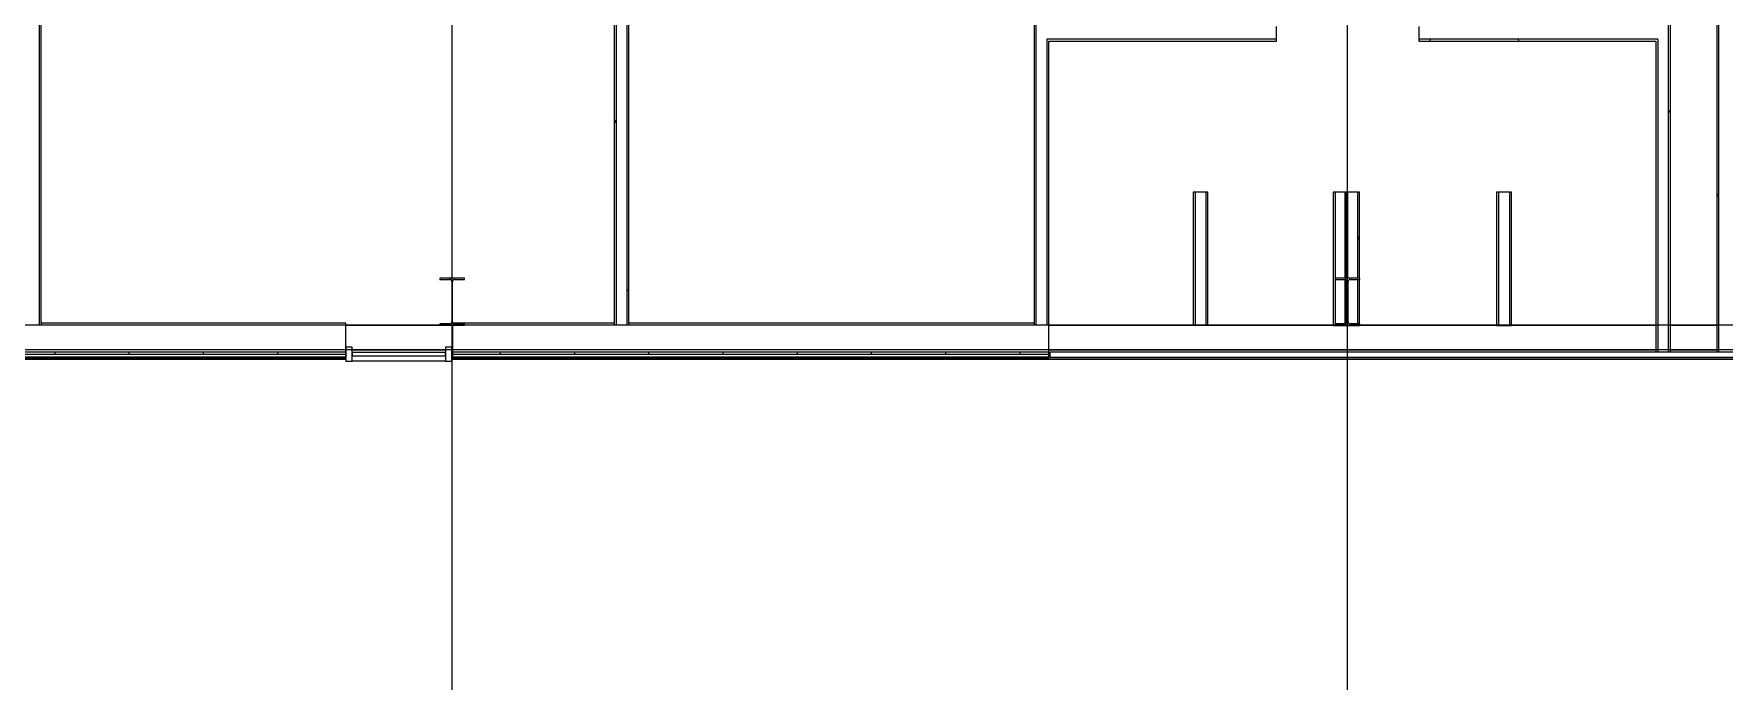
# Model space of a CAD drawing. Header units: inches. Extents: x 21341 to 27231, y -23509 to -20035.
# Drawn here: x 24977 to 25524, y -22902 to -22693 of the extents above; entities that cross this region are included whole.
import ezdxf

# ---------------------------------------------------------------- set-up
doc = ezdxf.new("R2010")
doc.units = ezdxf.units.IN
doc.header["$MEASUREMENT"] = 0
doc.linetypes.add('Grid Line 1_2_', pattern=[0.875, 0.5, -0.125, 0.125, -0.125])
for name, color, linetype, lineweight in [('A-GLAZ-CURT', 52, 'Continuous', 9), ('A-GLAZ-CWMG', 51, 'Continuous', 9), ('A-WALL', 113, 'Continuous', 9), ('A-WALL-PATT', 111, 'Continuous', 25), ('C-BLDG-PADS', 91, 'Continuous', 9), ('C-TOPO', 7, 'Continuous', 9), ('I-WALL', 2, 'Continuous', 9), ('L-SITE-WALL', 31, 'Continuous', 9), ('S-BEAM', 12, 'Continuous', 9), ('S-COLS', 52, 'Continuous', 9), ('S-GRID', 1, 'Continuous', 9)]:
    doc.layers.add(name, color=color, linetype=linetype, lineweight=lineweight)
pattern_1 = [(0, (0, 0), (61.44, 15.36), [2.534, -43.546, 2.534, -43.546, -245.76]), (0, (0, 0), (61.44, 15.36), [-92.16, 2.534, -89.626, 2.534, -43.546, -107.52]), (0, (0, 0), (61.44, 15.36), [-230.4, 2.534, -28.186, 2.534, -74.266]), (120, (23.04, 7.68), (-44.02215, 45.528601), [2.534, -43.546, 2.534, -43.546, -245.76]), (120, (23.04, 7.68), (-44.02215, 45.528601), [-92.16, 2.534, -89.626, 2.534, -43.546, -107.52]), (120, (23.04, 7.68), (-44.02215, 45.528601), [-230.4, 2.534, -28.186, 2.534, -74.266]), (240, (30.72, 38.4), (-17.41785, -60.888601), [2.534, -43.546, 2.534, -43.546, -245.76]), (240, (30.72, 38.4), (-17.41785, -60.888601), [-92.16, 2.534, -89.626, 2.534, -43.546, -107.52]), (240, (30.72, 38.4), (-17.41785, -60.888601), [-230.4, 2.534, -28.186, 2.534, -74.266])]
pattern_2 = [(0, (0, 0), (0, 24), []), (90, (0, 0), (-24, 1e-15), [])]

# ---------------------------------------------------------------- blocks, each defined once
blk = doc.blocks.new('W-Wide Flange-Column - B2_D-V6-First Floor Plan')
at = {"layer": 'S-COLS'}
h = blk.add_hatch(dxfattribs=at)
h.set_pattern_fill('FP_7', color=256, style=0, pattern_type=2)
h.set_pattern_definition([(225, (25112.39, -22779.678), (19.00703, -19.00703), []), (225, (25112.39, -22808.478), (19.00703, -19.00703), [])])
h.paths.add_polyline_path([(4, 7.62), (-4, 7.62), (-4, 7.19), (-0.84, 7.19), (-0.35, 6.99), (-0.14, 6.5), (-0.14, -6.5), (-0.35, -6.99), (-0.84, -7.19), (-4, -7.19), (-4, -7.62), (4, -7.62), (4, -7.19), (0.84, -7.19), (0.35, -6.99), (0.14, -6.5), (0.14, 6.5), (0.35, 6.99), (0.84, 7.19), (4, 7.19)], flags=0)
at = {"layer": 'S-COLS', "lineweight": 15}
for p, q in [((4, 7.62), (-4, 7.62)), ((-4, 7.62), (-4, 7.19)), ((-4, 7.19), (-0.84, 7.19)), ((-0.14, 6.5), (-0.14, -6.5)), ((0.14, -6.5), (0.14, 6.5)), ((0.84, 7.19), (4, 7.19)), ((4, 7.19), (4, 7.62)), ((-0.84, -7.19), (-4, -7.19)), ((-4, -7.19), (-4, -7.62)), ((-4, -7.62), (4, -7.62)), ((4, -7.19), (0.84, -7.19)), ((4, -7.62), (4, -7.19))]:
    blk.add_line(p, q, dxfattribs=at)
for centre, start, end in [((-0.84, 6.5), 0, 90), ((0.84, 6.5), 90, 180), ((-0.84, -6.5), 270, 0), ((0.84, -6.5), 180, 270)]:
    blk.add_arc(centre, 0.691, start, end, dxfattribs=at)
blk = doc.blocks.new('W-Wide Flange-Column - B2_D-V7-First Floor Plan')
at = {"layer": 'S-COLS'}
h = blk.add_hatch(dxfattribs=at)
h.set_pattern_fill('FP_8', color=256, style=0, pattern_type=2)
h.set_pattern_definition([(225, (25401.89, -22779.678), (19.00703, -19.00703), []), (225, (25401.89, -22808.478), (19.00703, -19.00703), [])])
h.paths.add_polyline_path([(-4, 7.62), (-4, 7.19), (-0.84, 7.19), (-0.35, 6.99), (-0.14, 6.5), (-0.14, -6.5), (-0.35, -6.99), (-0.84, -7.19), (-4, -7.19), (-4, -7.62), (4, -7.62), (4, -7.19), (0.84, -7.19), (0.35, -6.99), (0.14, -6.5), (0.14, 6.5), (0.35, 6.99), (0.84, 7.19), (4, 7.19), (4, 7.62)], flags=0)
at = {"layer": 'S-COLS', "lineweight": 15}
for p, q in [((4, 7.62), (-4, 7.62)), ((-4, 7.62), (-4, 7.19)), ((-4, 7.19), (-0.84, 7.19)), ((-0.14, 6.5), (-0.14, -6.5)), ((0.14, -6.5), (0.14, 6.5)), ((0.84, 7.19), (4, 7.19)), ((4, 7.19), (4, 7.62)), ((-0.84, -7.19), (-4, -7.19)), ((-4, -7.19), (-4, -7.62)), ((-4, -7.62), (4, -7.62)), ((4, -7.19), (0.84, -7.19)), ((4, -7.62), (4, -7.19))]:
    blk.add_line(p, q, dxfattribs=at)
for centre, start, end in [((-0.84, 6.5), 0, 90), ((0.84, 6.5), 90, 180), ((-0.84, -6.5), 270, 0), ((0.84, -6.5), 180, 270)]:
    blk.add_arc(centre, 0.691, start, end, dxfattribs=at)
blk = doc.blocks.new('Girt_C - 8_D-1056688-First Floor Plan')
at = {"layer": 'S-BEAM'}
for p, q in [((25108.39, -22787.3), (25078.02, -22787.3)), ((25351.95, -22787.3), (25305.27, -22787.3)), ((25397.27, -22787.3), (25356.7, -22787.3)), ((25450.08, -22787.3), (25405.89, -22787.3)), ((25501.52, -22787.3), (25454.83, -22787.3)), ((25521.27, -22787.3), (25506.27, -22787.3)), ((25080.02, -22795.3), (25110.27, -22795.3)), ((25112.27, -22795.3), (25112.52, -22795.3)), ((25305.27, -22795.3), (25501.52, -22795.3)), ((25506.27, -22795.3), (25521.27, -22795.3))]:
    blk.add_line(p, q, dxfattribs=at)
blk = doc.blocks.new('System Panel - Glazed-827476-First Floor Plan')
at = {"layer": 'A-GLAZ-CURT'}
for p, q in [((15.125, 1.25), (-15.125, 1.25)), ((-15.125, 1.25), (-15.125, 0.25)), ((-15.125, 0.25), (-15.125, 1.25)), ((15.125, 1.25), (-15.125, 1.25)), ((-15.125, 0.25), (15.125, 0.25)), ((-15.125, 0.25), (15.125, 0.25)), ((15.125, 0.25), (15.125, 1.25)), ((15.125, 1.25), (15.125, 0.25))]:
    blk.add_line(p, q, dxfattribs=at)
blk = doc.blocks.new('Rectangular Mullion - Rectangular Mullion 1-789464-First Floor Plan')
at = {"layer": 'A-GLAZ-CWMG'}
blk.add_line((25110.27, -22798.93), (25080.02, -22798.93), dxfattribs=at)
blk = doc.blocks.new('Rectangular Mullion - Rectangular Mullion 1-827457-First Floor Plan')
at = {"layer": 'A-GLAZ-CWMG', "lineweight": 13}
for p, q in [((-2, 1.5), (0, 1.5)), ((-2, -3), (-2, 1.5)), ((0, 1.5), (0, -3)), ((0, -3), (-2, -3))]:
    blk.add_line(p, q, dxfattribs=at)
blk = doc.blocks.new('Rectangular Mullion - Rectangular Mullion 1-827460-First Floor Plan')
at = {"layer": 'A-GLAZ-CWMG', "lineweight": 13}
for p, q in [((0, 1.5), (-2, 1.5)), ((-2, 1.5), (-2, -3)), ((0, -3), (0, 1.5)), ((-2, -3), (0, -3))]:
    blk.add_line(p, q, dxfattribs=at)

msp = doc.modelspace()

# ---------------------------------------------------------------- hatches: boundary and pattern name
at = {"layer": 'A-WALL-PATT', "lineweight": 9}
h = msp.add_hatch(dxfattribs=at)
h.set_pattern_fill('FP_13', color=256, style=0, pattern_type=2)
h.set_pattern_definition(pattern_1)
h.paths.add_polyline_path([(24979.51523, -22787.30281), (24979.51523, -22627.05281), (24978.89023, -22627.05281), (24978.89023, -22787.30281)], flags=0)
h.paths.add_polyline_path([(24979.51523, -22623.55281), (24979.51523, -22495.05281), (24978.89023, -22495.05281), (24978.89023, -22623.55281)], flags=0)
h.paths.add_polyline_path([(24979.51523, -22491.55281), (24979.51523, -22369.55281), (24978.89023, -22369.55281), (24978.89023, -22491.55281)], flags=0)
h = msp.add_hatch(dxfattribs=at)
h.set_pattern_fill('FP_13', color=256, style=0, pattern_type=2)
h.set_pattern_definition(pattern_1)
h.paths.add_polyline_path([(25164.76523, -22787.30281), (25165.39023, -22787.30281), (25165.39023, -22627.05281), (25164.76523, -22627.05281), (25164.76523, -22786.67781)], flags=0)
h.paths.add_polyline_path([(25164.76523, -22623.55281), (25165.39023, -22623.55281), (25165.39023, -22600.05281), (25164.76523, -22600.05281), (25164.76523, -22622.92781)], flags=0)
h.paths.add_polyline_path([(25164.76523, -22568.05281), (25165.39023, -22568.05281), (25165.39023, -22551.05281), (25164.76523, -22551.05281)], flags=0)
h.paths.add_polyline_path([(25164.76523, -22519.05281), (25165.39023, -22519.05281), (25165.39023, -22405.05281), (25164.76523, -22405.05281), (25164.76523, -22491.72388)], flags=0)
h.paths.add_polyline_path([(25165.39023, -22373.05281), (25165.39023, -22370.17781), (25164.76523, -22370.17781), (25164.76523, -22373.05281)], flags=0)
h = msp.add_hatch(dxfattribs=at)
h.set_pattern_fill('FP_13', color=256, style=0, pattern_type=2)
h.set_pattern_definition(pattern_1)
h.paths.add_polyline_path([(25169.51523, -22787.30281), (25169.51523, -22600.05281), (25168.89023, -22600.05281), (25168.89023, -22787.30281)], flags=0)
h.paths.add_polyline_path([(25168.89023, -22568.05281), (25169.51523, -22568.05281), (25169.51523, -22561.05281), (25168.89023, -22561.05281)], flags=0)
h.paths.add_polyline_path([(25168.89023, -22557.55281), (25169.51523, -22557.55281), (25169.51523, -22551.05281), (25168.89023, -22551.05281)], flags=0)
h.paths.add_polyline_path([(25168.89023, -22519.05281), (25169.51523, -22519.05281), (25169.51523, -22465.55281), (25168.89023, -22465.55281), (25168.89023, -22491.72388)], flags=0)
h.paths.add_polyline_path([(25169.51523, -22462.05281), (25169.51523, -22405.05281), (25168.89023, -22405.05281), (25168.89023, -22462.05281)], flags=0)
h.paths.add_polyline_path([(25169.51523, -22373.05281), (25169.51523, -22369.55281), (25168.89023, -22369.55281), (25168.89023, -22373.05281)], flags=0)
h = msp.add_hatch(dxfattribs=at)
h.set_pattern_fill('FP_13', color=256, style=0, pattern_type=2)
h.set_pattern_definition(pattern_1)
h.paths.add_polyline_path([(25300.51523, -22787.30281), (25301.14023, -22787.30281), (25301.14023, -22561.05281), (25300.51523, -22561.05281), (25300.51523, -22786.67781)], flags=0)
h.paths.add_polyline_path([(25301.14023, -22557.55281), (25301.14023, -22465.55281), (25300.51523, -22465.55281), (25300.51523, -22557.55281)], flags=0)
h.paths.add_polyline_path([(25301.14023, -22462.05281), (25301.14023, -22369.55281), (25300.51523, -22369.55281), (25300.51523, -22462.05281)], flags=0)
h = msp.add_hatch(dxfattribs=at)
h.set_pattern_fill('FP_13', color=256, style=0, pattern_type=2)
h.set_pattern_definition(pattern_1)
h.paths.add_polyline_path([(25304.64023, -22787.30281), (25305.26523, -22787.30281), (25305.26523, -22694.80281), (25304.64023, -22694.80281), (25304.64023, -22786.67781)], flags=0)
h.paths.add_polyline_path([(25305.26523, -22691.30281), (25305.26523, -22369.55281), (25304.64023, -22369.55281), (25304.64023, -22691.30281)], flags=0)
h = msp.add_hatch(dxfattribs=at)
h.set_pattern_fill('FP_13', color=256, style=0, pattern_type=2)
h.set_pattern_definition(pattern_1)
h.paths.add_polyline_path([(25502.14023, -22796.01541), (25502.14023, -22694.80281), (25501.51523, -22694.80281), (25501.51523, -22796.01541)], flags=0)
h.paths.add_polyline_path([(25502.14023, -22691.30281), (25502.14023, -22631.30281), (25501.51523, -22631.30281), (25501.51523, -22691.30281)], flags=0)
h.paths.add_polyline_path([(25502.14023, -22630.30281), (25502.14023, -22594.30281), (25501.51523, -22594.30281), (25501.51523, -22630.30281)], flags=0)
h.paths.add_polyline_path([(25501.51523, -22593.30281), (25502.14023, -22593.30281), (25502.14023, -22557.30281), (25501.51523, -22557.30281), (25501.51523, -22588.55825)], flags=0)
h.paths.add_polyline_path([(25501.51523, -22556.30281), (25502.14023, -22556.30281), (25502.14023, -22520.30281), (25501.51523, -22520.30281), (25501.51523, -22549.8245)], flags=0)
h.paths.add_polyline_path([(25501.51523, -22519.30281), (25502.14023, -22519.30281), (25502.14023, -22424.25594), (25501.51523, -22424.25594), (25501.51523, -22491.72388)], flags=0)
h = msp.add_hatch(dxfattribs=at)
h.set_pattern_fill('FP_13', color=256, style=0, pattern_type=2)
h.set_pattern_definition(pattern_1)
h.paths.add_polyline_path([(25506.26523, -22796.01541), (25506.26523, -22424.25594), (25505.64023, -22424.25594), (25505.64023, -22796.01541)], flags=0)
h = msp.add_hatch(dxfattribs=at)
h.set_pattern_fill('FP_13', color=256, style=0, pattern_type=2)
h.set_pattern_definition(pattern_1)
h.paths.add_polyline_path([(25521.26523, -22796.01541), (25521.89023, -22796.01541), (25521.89023, -22424.25594), (25521.26523, -22424.25594), (25521.26523, -22724.12638)], flags=0)
h = msp.add_hatch(dxfattribs=at)
h.set_pattern_fill('FP_13', color=256, style=0, pattern_type=2)
h.set_pattern_definition(pattern_1)
h.paths.add_polyline_path([(25501.51523, -22695.42781), (25501.51523, -22694.80281), (25424.89023, -22694.80281), (25424.89023, -22695.42781), (25465.33071, -22695.42781)], flags=0)
h = msp.add_hatch(dxfattribs=at)
h.set_pattern_fill('FP_13', color=256, style=0, pattern_type=2)
h.set_pattern_definition(pattern_1)
h.paths.add_polyline_path([(25405.14023, -22787.41219), (25405.76523, -22787.41219), (25405.76523, -22787.30281), (25405.14023, -22787.30281)], flags=0)
h.paths.add_polyline_path([(25405.76523, -22786.86922), (25405.76523, -22772.4864), (25405.14023, -22772.4864), (25405.14023, -22786.86922)], flags=0)
h.paths.add_polyline_path([(25405.14023, -22772.05281), (25405.76523, -22772.05281), (25405.76523, -22744.30281), (25405.14023, -22744.30281)], flags=0)
h = msp.add_hatch(dxfattribs=at)
h.set_pattern_fill('FP_13', color=256, style=0, pattern_type=2)
h.set_pattern_definition(pattern_1)
h.paths.add_polyline_path([(25454.82773, -22787.41219), (25454.82773, -22744.30281), (25454.20273, -22744.30281), (25454.20273, -22787.41219)], flags=0)
h = msp.add_hatch(dxfattribs=at)
h.set_pattern_fill('FP_15', color=256, style=0, pattern_type=2)
h.set_pattern_definition(pattern_2)
h.paths.add_polyline_path([(24244.01523, -22796.80281), (25078.01523, -22796.80281), (25078.01523, -22796.05281), (24244.01523, -22796.05281)], flags=0)
h = msp.add_hatch(dxfattribs=at)
h.set_pattern_fill('FP_15', color=256, style=0, pattern_type=2)
h.set_pattern_definition(pattern_2)
h.paths.add_polyline_path([(25112.51523, -22796.80281), (25305.26523, -22796.80281), (25305.26523, -22796.05281), (25112.51523, -22796.05281)], flags=0)

# ---------------------------------------------------------------- linework, layer by layer
at = {"layer": 'A-WALL'}
for p, q in [((25505.64023, -22796.01541), (25505.64023, -22423.63094)), ((25521.89023, -22796.01541), (25521.89023, -22423.63094)), ((25301.14023, -22561.05281), (25301.14023, -22787.30281)), ((25168.89023, -22600.05281), (25168.89023, -22787.30281)), ((24978.89023, -22627.05281), (24978.89023, -22787.30281)), ((25165.39023, -22627.05281), (25165.39023, -22787.30281)), ((25304.64023, -22694.80281), (25304.64023, -22787.30281)), ((25378.89023, -22694.80281), (25304.64023, -22694.80281)), ((25502.14023, -22694.80281), (25424.89023, -22694.80281)), ((25502.14023, -22694.80281), (25502.14023, -22796.01541)), ((25352.57773, -22744.30281), (25352.57773, -22787.30281)), ((25356.07773, -22744.30281), (25356.07773, -22787.30281)), ((25397.89023, -22744.30281), (25397.89023, -22772.05281)), ((25401.39023, -22744.30281), (25401.39023, -22772.05281)), ((25401.64023, -22744.30281), (25401.64023, -22772.05281)), ((25405.14023, -22744.30281), (25405.14023, -22772.05281)), ((25450.70273, -22744.30281), (25450.70273, -22787.41219)), ((25454.20273, -22744.30281), (25454.20273, -22787.41219)), ((25397.89023, -22772.4864), (25397.89023, -22786.86922)), ((25401.39023, -22772.62555), (25401.39023, -22786.73007)), ((25405.14023, -22772.4864), (25405.14023, -22786.86922)), ((25401.64023, -22772.92319), (25401.64023, -22786.43243)), ((25078.01523, -22787.30281), (24978.89023, -22787.30281)), ((24979.51523, -22786.67781), (24979.51523, -22787.30281)), ((25165.39023, -22787.30281), (25116.39023, -22787.30281)), ((25164.76523, -22786.67781), (25164.76523, -22787.30281)), ((25300.51523, -22787.30281), (25168.89023, -22787.30281)), ((25169.51523, -22786.67781), (25169.51523, -22787.30281)), ((25300.51523, -22786.67781), (25300.51523, -22787.30281)), ((25301.14023, -22787.30281), (25300.51523, -22787.30281)), ((25305.26523, -22787.30281), (25304.64023, -22787.30281)), ((25397.89023, -22787.30281), (25397.89023, -22787.41219)), ((25401.39023, -22787.30281), (25401.39023, -22787.41219)), ((25401.64023, -22787.30281), (25401.64023, -22787.41219)), ((25405.14023, -22787.30281), (25405.14023, -22787.41219)), ((25078.01523, -22795.30281), (24244.01523, -22795.30281)), ((25078.01523, -22796.05281), (24244.01523, -22796.05281)), ((25078.01523, -22796.80281), (24244.01523, -22796.80281)), ((25078.01523, -22797.67781), (24244.01523, -22797.67781)), ((25305.26523, -22795.30281), (25112.51523, -22795.30281)), ((25305.26523, -22796.05281), (25112.51523, -22796.05281)), ((25305.26523, -22796.80281), (25112.51523, -22796.80281)), ((25305.26523, -22797.67781), (25112.51523, -22797.67781))]:
    msp.add_line(p, q, dxfattribs=at)
at = {"layer": 'A-WALL', "lineweight": 25}
for p, q in [((25672.70273, -22796.01541), (25305.57773, -22796.01541)), ((25305.57773, -22796.01541), (25305.57773, -22797.59021)), ((25305.57773, -22797.59021), (25672.70273, -22797.59021))]:
    msp.add_line(p, q, dxfattribs=at)
at = {"layer": 'C-BLDG-PADS'}
for p, q in [((24243.76523, -22798.30281), (25078.01523, -22798.30281)), ((25112.26523, -22798.30281), (25801.76523, -22798.30281))]:
    msp.add_line(p, q, dxfattribs=at)
at = {"layer": 'C-TOPO'}
for p, q in [((25078.01523, -22798.30225), (24243.76523, -22798.30225)), ((25801.76523, -22798.30225), (25112.26523, -22798.30225))]:
    msp.add_line(p, q, dxfattribs=at)
at = {"layer": 'I-WALL', "lineweight": 25}
for p, q in [((25506.26523, -22796.01541), (25506.26523, -22424.25594)), ((25521.26523, -22424.25594), (25521.26523, -22796.01541)), ((25300.51523, -22561.67781), (25300.51523, -22786.67781)), ((25169.51523, -22786.67781), (25169.51523, -22600.05281)), ((24979.51523, -22786.67781), (24979.51523, -22627.67781)), ((25164.76523, -22627.67781), (25164.76523, -22786.67781)), ((25378.89023, -22695.42781), (25378.89023, -22690.67781)), ((25424.89023, -22690.67781), (25424.89023, -22695.42781)), ((25305.26523, -22786.67781), (25305.26523, -22695.42781)), ((25305.26523, -22695.42781), (25378.89023, -22695.42781)), ((25424.89023, -22695.42781), (25501.51523, -22695.42781)), ((25501.51523, -22695.42781), (25501.51523, -22796.01541)), ((25356.70273, -22744.30281), (25351.95273, -22744.30281)), ((25351.95273, -22744.30281), (25351.95273, -22787.30281)), ((25356.70273, -22787.30281), (25356.70273, -22744.30281)), ((25405.76523, -22744.30281), (25397.26523, -22744.30281)), ((25397.26523, -22744.30281), (25397.26523, -22787.41219)), ((25401.01523, -22744.30281), (25401.01523, -22772.05281)), ((25402.01523, -22772.05281), (25402.01523, -22744.30281)), ((25405.76523, -22772.06994), (25405.76523, -22744.30281)), ((25454.82773, -22744.30281), (25450.07773, -22744.30281)), ((25450.07773, -22744.30281), (25450.07773, -22787.41219)), ((25454.82773, -22787.41219), (25454.82773, -22744.30281)), ((25401.01523, -22772.48105), (25401.01523, -22786.87457)), ((25405.76523, -22786.86922), (25405.76523, -22772.4864)), ((25351.95273, -22787.30281), (25356.70273, -22787.30281)), ((25397.26523, -22787.41219), (25405.76523, -22787.41219)), ((25401.01523, -22787.30281), (25401.01523, -22787.41219)), ((25402.01523, -22787.41219), (25402.01523, -22787.30281)), ((25405.76523, -22787.41219), (25405.76523, -22787.28568)), ((25450.07773, -22787.41219), (25454.82773, -22787.41219))]:
    msp.add_line(p, q, dxfattribs=at)
at = {"layer": 'L-SITE-WALL', "lineweight": 25}
for p, q in [((25078.01523, -22786.67781), (24979.51523, -22786.67781)), ((25078.01523, -22797.92781), (25078.01523, -22786.67781)), ((25112.51523, -22787.30281), (25112.51523, -22797.92781)), ((25164.76523, -22786.67781), (25112.76407, -22786.67781)), ((25300.51523, -22786.67781), (25169.51523, -22786.67781)), ((25305.26523, -22797.92781), (25305.26523, -22786.67781)), ((24244.01523, -22797.92781), (25078.01523, -22797.92781)), ((25112.51523, -22797.92781), (25305.26523, -22797.92781))]:
    msp.add_line(p, q, dxfattribs=at)
at = {"layer": 'S-BEAM'}
for p, q in [((25078.01523, -22787.30281), (25108.39023, -22787.30281)), ((25305.26523, -22787.30281), (25351.95273, -22787.30281)), ((25356.70273, -22787.30281), (25397.26523, -22787.30281)), ((25405.89023, -22787.30281), (25450.07773, -22787.30281)), ((25454.82773, -22787.30281), (25501.51523, -22787.30281)), ((25506.26523, -22787.30281), (25521.26523, -22787.30281))]:
    msp.add_line(p, q, dxfattribs=at)
at = {"layer": 'S-GRID', "linetype": 'Grid Line 1_2_'}
for p, q in [((25112.39023, -23095.79981), (25112.39023, -20550.05281)), ((25401.89023, -23095.79981), (25401.89023, -20550.05281)), ((25112.39023, -23413.24119), (25112.39023, -20902.42781)), ((25401.89023, -23413.24119), (25401.89023, -20902.42781)), ((26427.34156, -22787.30281), (21471.35909, -22787.30281)), ((26719.06441, -22787.30281), (21790.20666, -22787.30281)), ((26331.34156, -22795.30281), (21567.35909, -22795.30281)), ((26623.06441, -22795.30281), (21915.51852, -22795.30281))]:
    msp.add_line(p, q, dxfattribs=at)

# ---------------------------------------------------------------- block references
at = {"layer": 'A-GLAZ-CURT'}
msp.add_blockref('System Panel - Glazed-827476-First Floor Plan', (25095.14023, -22797.42781), dxfattribs=at)
at = {"layer": 'A-GLAZ-CWMG', "rotation": 180}
msp.add_blockref('Rectangular Mullion - Rectangular Mullion 1-827460-First Floor Plan', (25078.01523, -22797.42781), dxfattribs=at)
at = {"layer": 'A-GLAZ-CWMG', "extrusion": (0, 0, -1), "rotation": 180}
msp.add_blockref('Rectangular Mullion - Rectangular Mullion 1-827457-First Floor Plan', (-25112.26523, -22797.42781), dxfattribs=at)
at = {"layer": 'A-GLAZ-CWMG'}
msp.add_blockref('Rectangular Mullion - Rectangular Mullion 1-789464-First Floor Plan', (0, 0), dxfattribs=at)
at = {"layer": 'S-BEAM'}
msp.add_blockref('Girt_C - 8_D-1056688-First Floor Plan', (0, 0), dxfattribs=at)
at = {"layer": 'S-COLS', "rotation": 180}
for name, p in [('W-Wide Flange-Column - B2_D-V6-First Floor Plan', (25112.39023, -22779.67781)), ('W-Wide Flange-Column - B2_D-V7-First Floor Plan', (25401.89023, -22779.67781))]:
    msp.add_blockref(name, p, dxfattribs=at)

doc.saveas('drawing.dxf')
